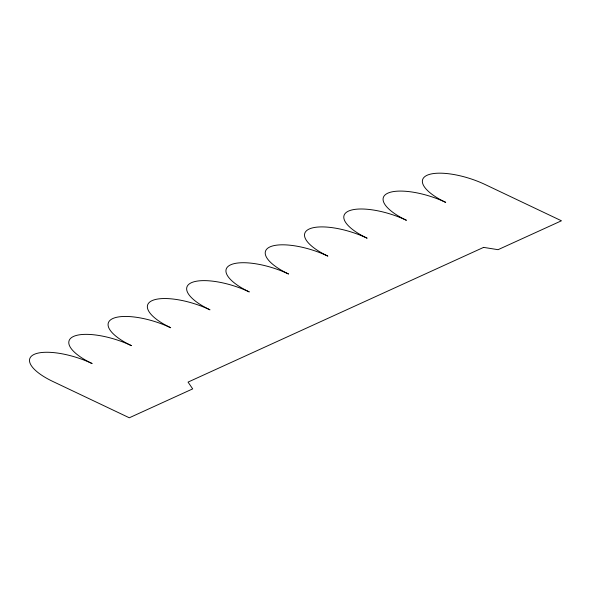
<?xml version="1.0" encoding="UTF-8"?>
<svg xmlns="http://www.w3.org/2000/svg" width="591" height="591" viewBox="0 0 591 591"><rect width="100%" height="100%" fill="white"/><g stroke="black" fill="none" stroke-linecap="round" stroke-linejoin="round"><path stroke-width="0.89" d="M483.593 247.385L188.049 382.104L192.696 388.885L129.303 417.785L52.835 381.461A44.886 15.573 17.9 0 1 34.248 354.349A44.886 15.573 17.9 0 1 92.122 363.554A44.886 15.573 17.9 0 1 73.535 336.442A44.886 15.573 17.9 0 1 131.409 345.646A44.886 15.573 17.9 0 1 112.822 318.534A44.886 15.573 17.9 0 1 170.696 327.739A44.886 15.573 17.9 0 1 152.109 300.62A44.886 15.573 17.9 0 1 209.982 309.824A44.886 15.573 17.9 0 1 191.395 282.712A44.886 15.573 17.9 0 1 249.269 291.917A44.886 15.573 17.9 0 1 230.682 264.805A44.886 15.573 17.9 0 1 288.556 274.01A44.886 15.573 17.9 0 1 269.969 246.898A44.886 15.573 17.9 0 1 327.842 256.102A44.886 15.573 17.9 0 1 309.256 228.99A44.886 15.573 17.9 0 1 367.129 238.195A44.886 15.573 17.9 0 1 348.542 211.076A44.886 15.573 17.9 0 1 406.416 220.288A44.886 15.573 17.9 0 1 387.829 193.168A44.886 15.573 17.9 0 1 445.703 202.373A44.886 15.573 17.9 0 1 427.108 175.261A44.886 15.573 17.9 0 1 484.989 184.466L561.45 220.79L498.058 249.683L483.593 247.385"/></g></svg>
